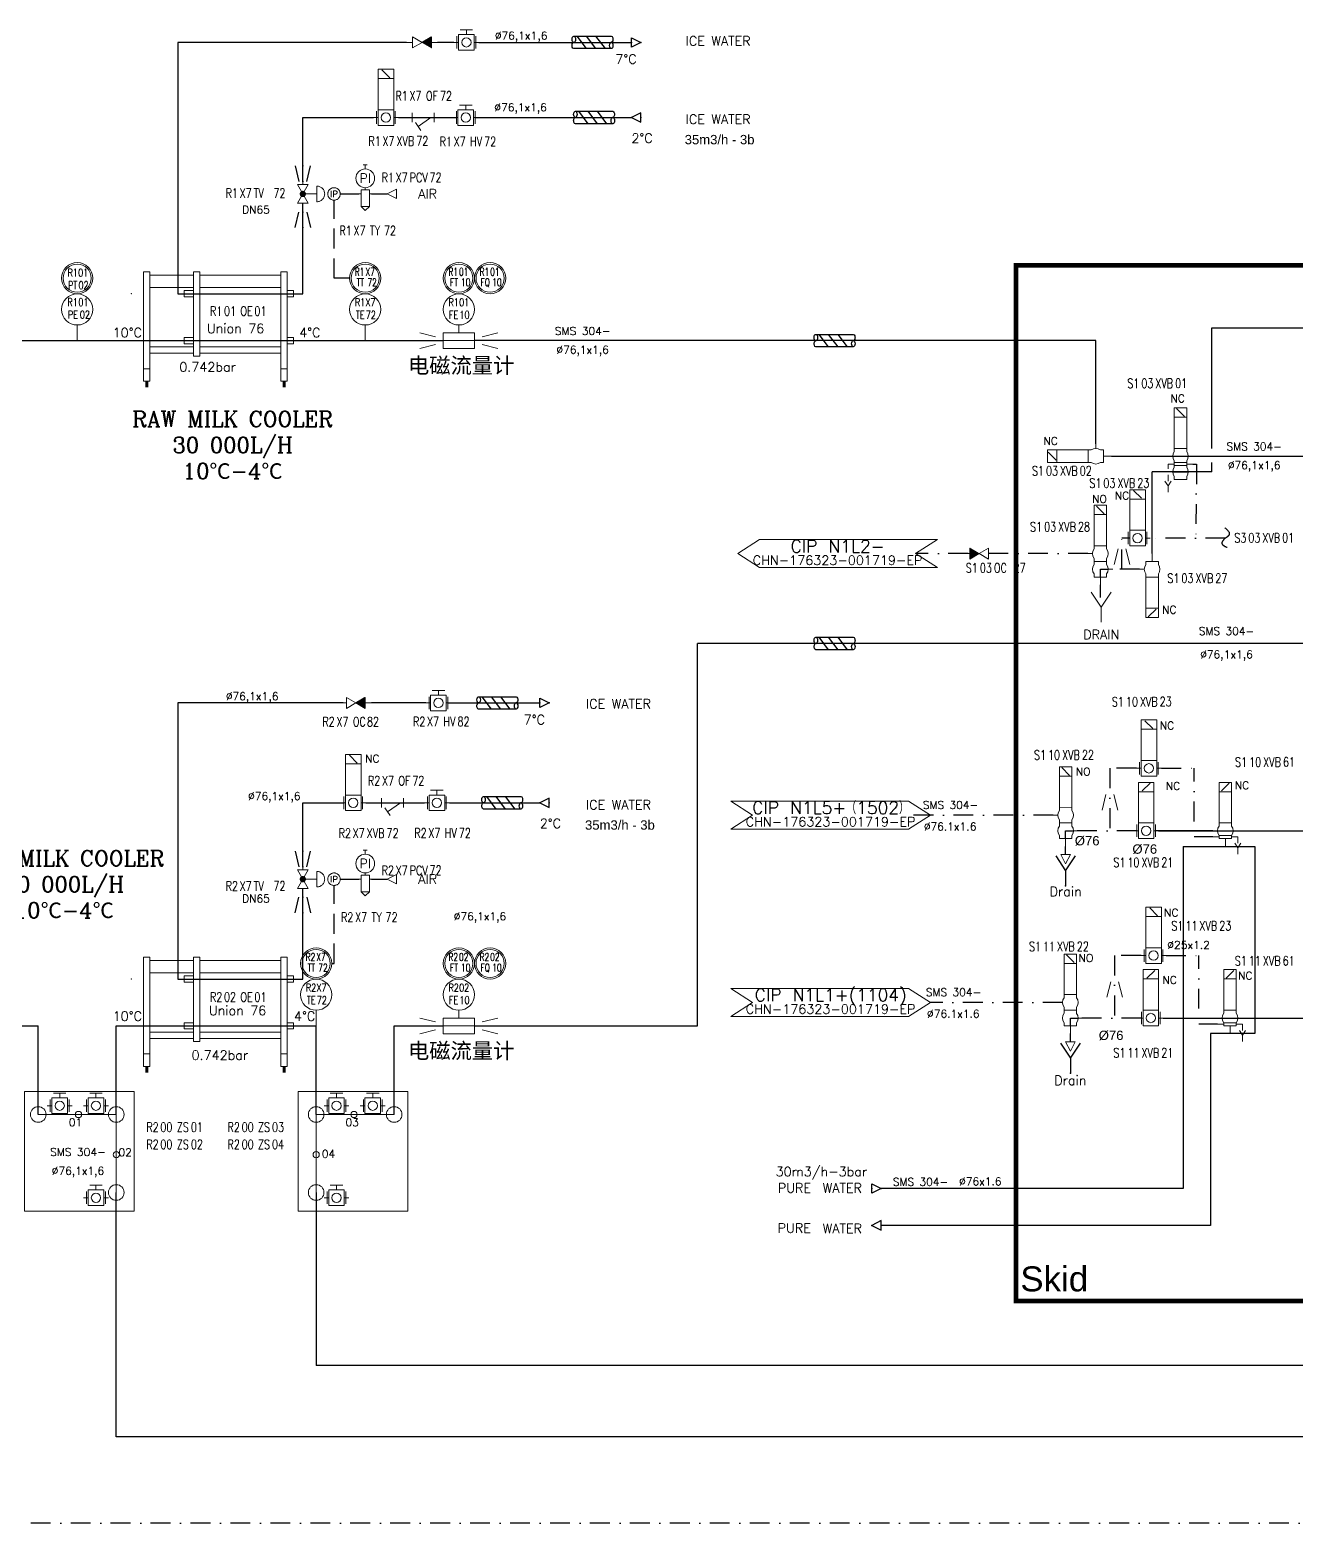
# Model space of a CAD drawing. Header units: inches. Extents: x 10394 to 11853, y 26092 to 26990.
# Drawn here: x 10935.9 to 11341.4, y 26154.1 to 26632.5 of the extents above; entities that cross this region are included whole.
import ezdxf
from ezdxf.enums import TextEntityAlignment as Align

# ---------------------------------------------------------------- set-up
doc = ezdxf.new("R2010")
doc.units = ezdxf.units.IN
doc.header["$MEASUREMENT"] = 0
for name, pattern in [('ACAD_ISO02W100', [15, 12, -3]), ('DASHDOT2', [12.7, 6.35, -3.175, 0, -3.175]), ('DASHED2', [9.525, 6.35, -3.175])]:
    doc.linetypes.add(name, pattern=pattern)
for name, color, linetype, lineweight in [('15 Pipe Drain', 32, 'Continuous', 30), ('31 Equipment', 7, 'Continuous', 9), ('33 Instruments Labels', 7, 'Continuous', 9), ('40 TXT Data', 7, 'Continuous', 9), ('43 TXT Chinese', 7, 'Continuous', 9), ('43 TXT English', 7, 'Continuous', 9), ('44 TXT French', 7, 'Continuous', 9), ('61 Revision Cloud', 1, 'Continuous', 9)]:
    doc.layers.add(name, color=color, linetype=linetype, lineweight=lineweight)
for name, color, linetype in [('19 Pipe Process', 30, 'Continuous'), ('DIAMETRE', 7, 'Continuous'), ('ECHANGEUR', 7, 'Continuous'), ('LIAISON INSTRUMENTATION', 140, 'DASHED2'), ('MATERIEL-DIVERS', 7, 'Continuous'), ('POMPES-PROCESS', 7, 'Continuous'), ('REPERES', 7, 'Continuous'), ('Steam pipe', 231, 'Continuous'), ('techn-data', 7, 'Continuous'), ('TEXTES', 7, 'Continuous'), ('TITRE', 7, 'Continuous'), ('TUYAUTERIE-AIR INSTRUMENT', 3, 'Continuous'), ('TUYAUTERIE-EAU', 5, 'Continuous'), ('TUYAUTERIE-EAU UTILITES FROIDE', 142, 'Continuous'), ('TUYAUTERIE-NEP', 4, 'DASHDOT2'), ('TUYAUTERIE-PROCESS', 30, 'Continuous'), ('TXT_FR', 7, 'Continuous'), ('VANNES', 7, 'Continuous')]:
    doc.layers.add(name, color=color, linetype=linetype)
doc.layers.get('33 Instruments Labels').off()
doc.layers.get('REPERES').off()
doc.styles.add('ROMANC', font='romanc')
doc.styles.add('ROMANS', font='ROMANS.SHX')
doc.styles.get("Standard").update_dxf_attribs({"font": 'arial.ttf'})
doc.styles.add('USER1', font='TXT.SHX', dxfattribs={"bigfont": 'gbcbig.shx'})
doc.linetypes.add('Amzigzag', pattern='A,0.0001,[136,genltshp.shx,S=0.04,R=0,X=0,Y=0],-11', length=11.0001)

# ---------------------------------------------------------------- blocks, each defined once
blk = doc.blocks.new('EGOUT')
at = {"color": 7}
for p, q in [((-3.2, 9.61), (0, 4.81)), ((0, 4.81), (3.2, 9.61)), ((0, 4.81), (0, 0))]:
    blk.add_line(p, q, dxfattribs=at)
at = {"color": 7, "extrusion": (0, -1, 0)}
blk.add_point((0, 0), dxfattribs=at)
at = {"layer": 'POMPES-PROCESS', "style": 'ROMANS'}
blk.add_attdef('EGOUT', text='', height=3, dxfattribs=at).set_placement((0, -4), align=Align.MIDDLE)
blk = doc.blocks.new('FLE23-A')
at = {"color": 7}
for p, q in [((0, 1.5), (-3, 0)), ((-3, 0), (0, -1.5)), ((0, -1.5), (0, 1.5))]:
    blk.add_line(p, q, dxfattribs=at)
at = {"layer": 'MATERIEL-DIVERS', "color": 7, "extrusion": (-1, 0, 0)}
blk.add_point((-3, 0), dxfattribs=at)
at = {"layer": 'MATERIEL-DIVERS', "color": 2}
for p in [(-3, 0), (0, 0)]:
    blk.add_point(p, dxfattribs=at)
at = {"layer": 'MATERIEL-DIVERS', "color": 7, "extrusion": (1, 0, 0)}
blk.add_point((0, 0), dxfattribs=at)
blk = doc.blocks.new('APV-FCE-GEN-REDCON-1')
at = {"layer": '31 Equipment', "color": 7}
for p, q in [((-2.5, 2.5), (2.5, 1.25)), ((2.5, 1.25), (2.5, 1.25)), ((2.5, -1.25), (-2.5, -2.5))]:
    blk.add_line(p, q, dxfattribs=at)
blk = doc.blocks.new('APV-HEX-PLAT-11')
at = {"layer": '31 Equipment'}
for p, q in [((-1, 2), (-1, 37)), ((-1, 37), (1, 37)), ((1, 37), (1, 2)), ((1, 36), (15, 36)), ((15, 37), (15, 10)), ((17, 37), (15, 37)), ((17, 10), (17, 37)), ((17, 36), (43, 36)), ((43, 37), (43, 2)), ((45, 37), (43, 37)), ((45, 37), (45, 2)), ((15, 32), (1, 32)), ((12, 31), (12, 29)), ((15, 31), (12, 31)), ((12, 29), (15, 29)), ((17, 32), (43, 32)), ((45, 31), (47, 31)), ((47, 29), (45, 29)), ((47, 31), (47, 29)), ((12, 16), (15, 16)), ((12, 14), (12, 16)), ((45, 16), (47, 16)), ((47, 16), (47, 14)), ((15, 13), (1, 13)), ((1, 11), (15, 11)), ((15, 14), (12, 14)), ((15, 10), (17, 10)), ((17, 13), (43, 13)), ((17, 11), (43, 11)), ((47, 14), (45, 14)), ((-1, 6), (1, 6)), ((43, 6), (45, 6)), ((1, 2), (-1, 2)), ((43, 2), (45, 2))]:
    blk.add_line(p, q, dxfattribs=at)
at = {"layer": '31 Equipment', "ltscale": 38}
for p in [(-5, 30), (50, 30), (-5, 15), (50, 15)]:
    blk.add_point(p, dxfattribs=at)
at = {"layer": '31 Equipment'}
for points in [[(0.5, 2), (-0.5, 2), (0.5, 0), (-0.5, 0)], [(44.5, 2), (43.5, 2), (44.5, 0), (43.5, 0)]]:
    blk.add_trace(points, dxfattribs=at)
blk = doc.blocks.new('APV-VLV-BFLY-SVS-3')
at = {"layer": '31 Equipment', "ltscale": 38}
for p, q in [((1.25, 15.25), (-1.25, 12.75)), ((-2.5, 0), (-4, 0)), ((2.5, 2.5), (-2.5, 2.5)), ((-2.5, 2.5), (-2.5, -2.5)), ((2.5, -2.5), (2.5, 2.5)), ((2.5, 0), (4, 0)), ((-2.5, -2.5), (2.5, -2.5))]:
    blk.add_line(p, q, dxfattribs=at)
at = {"layer": '31 Equipment'}
for p, q in [((-3, 2), (-3, -2)), ((3, -2), (3, 2))]:
    blk.add_line(p, q, dxfattribs=at)
at = {"layer": '31 Equipment', "ltscale": 38}
for points in [[(-2.5, 12.5), (2.5, 12.5), (2.5, 15.5), (-2.5, 15.5)], [(-2.5, 2.5), (2.5, 2.5), (2.5, 12.5), (-2.5, 12.5)]]:
    blk.add_lwpolyline(points, close=True, dxfattribs=at)
blk.add_circle((0, 0), 1.5, dxfattribs=at)
blk = doc.blocks.new('APV-FCE-NRV-GEN-1')
at = {"layer": '31 Equipment'}
h = blk.add_hatch(dxfattribs=at)
h.set_pattern_fill('ANSI31', color=256, scale=0.01, style=0)
h.set_pattern_definition([(45, (0, 0), (-0.02245064, 0.02245064), [])])
h.paths.add_polyline_path([(3, 1.75), (3, -1.75), (0, 0)])
at = {"layer": '31 Equipment', "linetype": 'ACAD_ISO02W100', "ltscale": 38}
for p, q in [((-3, 0), (-5, 0)), ((0, 0), (-3, 1.75)), ((-3, 1.75), (-3, -1.75)), ((0, 0), (-3, -1.75)), ((0, 0), (3, 1.75)), ((0, 0), (3, -1.75)), ((3, 1.75), (3, -1.75)), ((3, 0), (5, 0))]:
    blk.add_line(p, q, dxfattribs=at)
blk = doc.blocks.new('APV-INS-M-L-TE')
at = {"layer": '31 Equipment', "color": 7}
blk.add_line((0, -5), (0, -10), dxfattribs=at)
blk.add_circle((0, 0), 5, dxfattribs=at)
blk = doc.blocks.new('APV-INS-F-L-TT')
at = {"layer": '31 Equipment'}
for radius in [5, 4.5]:
    blk.add_circle((0, 0), radius, dxfattribs=at)
blk = doc.blocks.new('APV-INS-F-L-FQ')
at = {"layer": '31 Equipment'}
for radius in [5, 4.5]:
    blk.add_circle((0, 0), radius, dxfattribs=at)
blk = doc.blocks.new('APV-VLV-DSEAT-SD42-3')
at = {"layer": '31 Equipment', "ltscale": 38}
for p, q in [((1.25, 15.25), (-1.25, 12.75)), ((-2.5, 0), (-4, 0)), ((-2, 2.5), (-2, 1.5)), ((2, 2.5), (2, 1.5)), ((2.5, 0), (4, 0)), ((-2, -2), (-4, -2)), ((0, -2.5), (0, -5)), ((2, -2), (4, -2)), ((4, -5.5), (3, -4)), ((4, -2), (4, -4)), ((5, -4), (4, -5.5)), ((4, -5.5), (4, -7.5))]:
    blk.add_line(p, q, dxfattribs=at)
at = {"layer": '31 Equipment', "lineweight": 30}
blk.add_line((-2.5, 0), (2.5, 0), dxfattribs=at)
at = {"layer": '31 Equipment', "ltscale": 38}
for points in [[(-2, 12.5), (2, 12.5), (2, 15.5), (-2, 15.5)], [(-2, 2.5), (2, 2.5), (2, 12.5), (-2, 12.5)], [(-2, -1.5), (2, -1.5), (2, -2.5), (-2, -2.5)]]:
    blk.add_lwpolyline(points, close=True, dxfattribs=at)
for start, end in [(143.1301, 216.8699), (323.1301, 36.8699)]:
    blk.add_arc((0, 0), 2.5, start, end, dxfattribs=at)
blk = doc.blocks.new('FLE23')
at = {"color": 7}
for p, q in [((0, -1.5), (0, 1.5)), ((0, 1.5), (3, 0)), ((3, 0), (0, -1.5))]:
    blk.add_line(p, q, dxfattribs=at)
at = {"layer": 'MATERIEL-DIVERS', "color": 2}
for p in [(0, 0), (3, 0)]:
    blk.add_point(p, dxfattribs=at)
at = {"layer": 'MATERIEL-DIVERS', "color": 7, "extrusion": (-1, 0, 0)}
blk.add_point((0, 0), dxfattribs=at)
at = {"layer": 'MATERIEL-DIVERS', "color": 7, "extrusion": (1, 0, 0)}
blk.add_point((3, 0), dxfattribs=at)
blk = doc.blocks.new('calorifuge')
at = {"layer": 'MATERIEL-DIVERS'}
for p, q in [((-5, -2), (-2, 2)), ((-2, -2), (1, 2)), ((1, -2), (4, 2))]:
    blk.add_line(p, q, dxfattribs=at)
at = {"layer": 'MATERIEL-DIVERS', "color": 1, "extrusion": (-1, 0, 0)}
blk.add_point((-6, 0), dxfattribs=at)
at = {"layer": 'MATERIEL-DIVERS', "color": 1, "extrusion": (1, 0, 0)}
blk.add_point((6, 0), dxfattribs=at)
at = {"layer": 'TITRE'}
for p, q in [((6, 2), (-6, 2)), ((-6, -2), (6, -2))]:
    blk.add_line(p, q, dxfattribs=at)
for centre, major_axis in [((-6, 1), (0, 1)), ((6, -1), (0, -1))]:
    blk.add_ellipse(centre, major_axis=major_axis, ratio=0.547943, start_param=0, end_param=3.141593, dxfattribs=at)
at = {"layer": 'TITRE', "extrusion": (0, 0, -1)}
for centre, major_axis in [((-6, -1), (0, -1)), ((6, 1), (0, 1))]:
    blk.add_ellipse(centre, major_axis=major_axis, ratio=0.547943, dxfattribs=at)
blk = doc.blocks.new('APV-VLV-SSEAT-SW43-41')
at = {"layer": '31 Equipment', "ltscale": 38}
for p, q in [((1.25, 20.25), (-1.25, 17.75)), ((-2, 7.5), (-2, 6.5)), ((2, 7.5), (2, 6.5)), ((2.5, 5), (4, 5)), ((-2.5, 0), (-4, 0)), ((-2, 2.5), (-2, 3.5)), ((-2, 2.5), (2, 2.5)), ((-2, 2.5), (-2, 1.5)), ((2, 2.5), (2, 3.5)), ((2, 2.5), (2, 1.5)), ((-2, -1.5), (-2, -2.5)), ((-2, -2.5), (2, -2.5)), ((0, -2.5), (0, -5)), ((2, -1.5), (2, -2.5))]:
    blk.add_line(p, q, dxfattribs=at)
at = {"layer": '31 Equipment', "lineweight": 30}
for p, q in [((0, 0), (-2.5, 0)), ((0, -2.5), (0, 0))]:
    blk.add_line(p, q, dxfattribs=at)
at = {"layer": '31 Equipment', "ltscale": 38}
for points in [[(-2, 17.5), (2, 17.5), (2, 20.5), (-2, 20.5)], [(-2, 7.5), (2, 7.5), (2, 17.5), (-2, 17.5)]]:
    blk.add_lwpolyline(points, close=True, dxfattribs=at)
for centre, start, end in [((0, 5), 143.1301, 216.8699), ((0, 5), 323.1301, 36.8699), ((0, 0), 143.1301, 216.8699), ((0, 0), 323.1301, 36.8699)]:
    blk.add_arc(centre, 2.5, start, end, dxfattribs=at)
blk = doc.blocks.new('APV-VLV-MODUL-2WAY-1')
at = {"layer": '31 Equipment', "ltscale": 38}
for p, q in [((-3, 0), (-4, 0)), ((3, 0), (4, 0))]:
    blk.add_line(p, q, dxfattribs=at)
at = {"layer": '31 Equipment'}
for p, q in [((-3, 1.734), (-3, -1.734)), ((-3, -1.734), (3, 1.734)), ((3, -1.734), (-3, 1.734)), ((3, 1.734), (3, -1.734))]:
    blk.add_line(p, q, dxfattribs=at)
at = {"layer": '31 Equipment', "linetype": 'ACAD_ISO02W100', "ltscale": 38}
for p, q in [((2.5, 4.5), (-2.5, 4.5)), ((0, 1), (0, 4.5))]:
    blk.add_line(p, q, dxfattribs=at)
at = {"layer": '31 Equipment', "const_width": 1}
blk.add_lwpolyline([(-0.5, 0, 1), (0.5, 0, 1)], format="xyb", close=True, dxfattribs=at)
at = {"layer": '31 Equipment', "linetype": 'ACAD_ISO02W100', "ltscale": 38}
blk.add_arc((0, 4.5), 2.5, 0, 180, dxfattribs=at)
blk = doc.blocks.new('APV-VLV-IPCNV-GEN-1')
at = {"layer": '31 Equipment', "linetype": 'ACAD_ISO02W100', "ltscale": 38}
blk.add_circle((0, 0), 2, dxfattribs=at)
at = {"layer": '31 Equipment', "style": 'ROMANS'}
blk.add_text('IP', height=2, dxfattribs=at).set_placement((0, 0), align=Align.MIDDLE)
blk = doc.blocks.new('APV-SIGN-ARW-FLOW-1')
at = {"layer": '31 Equipment'}
for p, q in [((-1.5, -1.5), (-1.5, 1.5)), ((-1.5, 1.5), (1.5, 0)), ((1.5, 0), (-1.5, -1.5))]:
    blk.add_line(p, q, dxfattribs=at)
blk = doc.blocks.new('APV-PNE-GEN-PRESREGL-1')
at = {"layer": '31 Equipment', "color": 7}
for p, q in [((-0.67, 9.33), (0.67, 9.33)), ((0, 8), (0, 9.33)), ((-1.33, 0), (-2, 0)), ((-1.33, -4), (-1.33, 1.33)), ((-1.33, 1.33), (1.33, 1.33)), ((1.33, 1.33), (1.33, -4)), ((1.33, 0), (2, 0)), ((-1.33, -4), (0, -5.33)), ((1.33, -4), (-1.33, -4)), ((0, -5.33), (1.33, -4))]:
    blk.add_line(p, q, dxfattribs=at)
at = {"layer": '31 Equipment'}
blk.add_line((0, 2), (0, 1.33), dxfattribs=at)
blk.add_circle((0, 5), 3, dxfattribs=at)
at = {"layer": '31 Equipment', "style": 'ROMANS'}
blk.add_text('PI', height=3, dxfattribs=at).set_placement((0, 5), align=Align.MIDDLE)
blk = doc.blocks.new('APV-FILT-GEN-Y-1')
at = {"layer": '31 Equipment'}
for p, q in [((-3.5, -1.5), (-3.5, 1.5)), ((-3.5, 0), (3.5, 0)), ((-2.5, 0), (1.6, -2.87)), ((3.5, 1.5), (3.5, -1.5)), ((2.46, -1.64), (0.74, -4.1))]:
    blk.add_line(p, q, dxfattribs=at)
blk = doc.blocks.new('APV-VLVM-BFLY-SVS-1')
at = {"layer": '31 Equipment', "ltscale": 38}
for p, q in [((-2.5, 0), (-4, 0)), ((2.5, 2.5), (-2.5, 2.5)), ((-2.5, 2.5), (-2.5, -2.5)), ((-2, 4), (2, 4)), ((0, 2.5), (0, 4)), ((2.5, -2.5), (2.5, 2.5)), ((2.5, 0), (4, 0)), ((-2.5, -2.5), (2.5, -2.5))]:
    blk.add_line(p, q, dxfattribs=at)
at = {"layer": '31 Equipment'}
for p, q in [((-3, 2), (-3, -2)), ((3, -2), (3, 2))]:
    blk.add_line(p, q, dxfattribs=at)
at = {"layer": '31 Equipment', "ltscale": 38}
blk.add_circle((0, 0), 1.5, dxfattribs=at)
blk = doc.blocks.new('APV-INS-POS-GEN-1')
at = {"layer": '31 Equipment', "color": 5}
blk.add_circle((0, 0), 1, dxfattribs=at)
blk = doc.blocks.new('APV-SIGN-ARW-DWG-1')
at = {"layer": '31 Equipment'}
for p, q in [((-32, 4.49), (25, 4.49)), ((-32, 4.49), (-25, 0)), ((-25, 0), (-32, -4.49)), ((25, 4.49), (32, 0)), ((32, 0), (25, -4.49)), ((-32, -4.49), (25, -4.49))]:
    blk.add_line(p, q, dxfattribs=at)
at = {"layer": '31 Equipment', "style": 'ROMANS', "width": 0.8}
for tag, p in [('TEXT1', (0, 0.37)), ('TEXT2', (0, -3.63))]:
    blk.add_attdef(tag, text='', height=3, dxfattribs=at).set_placement(p, align=Align.CENTER)
blk = doc.blocks.new('REPNORM')
at = {"layer": 'TEXTES', "style": 'ROMANS', "width": 0.75}
for tag, p in [('ZONE', (-9.75, -1.25)), ('SOUSZONE', (-5.25, -1.25)), ('ELEMENT', (0, -1.25)), ('NUM', (4.5, -1.25))]:
    blk.add_attdef(tag, p, '', height=3, dxfattribs=at)
blk = doc.blocks.new('REPINS')
at = {"layer": 'TEXTES', "style": 'ROMANS', "width": 0.75}
for tag, p in [('ZONE', (-3.3, 1)), ('SOUSZONE', (0.1, 1)), ('NUM', (0.2, -3))]:
    blk.add_attdef(tag, p, '', height=2.5, dxfattribs=at)
blk.add_attdef('ELEMENT', text='', height=2.5, dxfattribs=at).set_placement((-0.2, -3), align=Align.RIGHT)
blk = doc.blocks.new('REPINS2')
at = {"layer": 'TEXTES', "style": 'ROMANS', "width": 0.7}
for tag, p in [('ZONE', (-3.35, 0.8)), ('SOUSZONE', (0.05, 0.8)), ('NUM', (0.7, -2.6))]:
    blk.add_attdef(tag, p, '', height=2.5, dxfattribs=at)
blk.add_attdef('ELEMENT', text='', height=2.5, dxfattribs=at).set_placement((-1.56, -2.59), align=Align.CENTER)
blk = doc.blocks.new('REPNORM1')
at = {"layer": 'TEXTES', "style": 'ROMANS', "width": 0.75}
for tag, p in [('ZONE', (-9.75, -1.25)), ('SOUSZONE', (-5.25, -1.25)), ('ELEMENT', (-0.75, -1.25)), ('NUM', (5.59, -1.22))]:
    blk.add_attdef(tag, p, '', height=3, dxfattribs=at)
blk = doc.blocks.new('APV-INS-M-L-FE')
at = {"layer": '31 Equipment', "color": 7}
for p, q in [((-5, -7.5), (-5, -7.5)), ((-5, -7.5), (-5, -12.5)), ((5, -7.5), (-5, -7.5)), ((0, -5), (0, -7.5)), ((5, -12.5), (5, -7.5)), ((-5, -10), (5, -10)), ((-5, -12.5), (5, -12.5))]:
    blk.add_line(p, q, dxfattribs=at)
blk.add_circle((0, 0), 5, dxfattribs=at)
blk = doc.blocks.new('APV-INS-M-L-PE')
at = {"layer": '31 Equipment', "color": 7}
blk.add_line((0, -5), (0, -10), dxfattribs=at)
blk.add_circle((0, 0), 5, dxfattribs=at)
blk = doc.blocks.new('APV-VLV-SSEAT-SW41-3')
at = {"layer": '31 Equipment', "ltscale": 38}
for p, q in [((1.25, 15.25), (-1.25, 12.75)), ((-2, 2.5), (-2, 1.5)), ((2, 2.5), (2, 1.5)), ((2.5, 0), (4, 0)), ((-2, -2.5), (-2, -1.5)), ((2, -2.5), (-2, -2.5)), ((-2, -2.5), (2, -2.5)), ((0, -2.5), (0, -5)), ((2, -2.5), (2, -1.5))]:
    blk.add_line(p, q, dxfattribs=at)
for points in [[(-2, 12.5), (2, 12.5), (2, 15.5), (-2, 15.5)], [(-2, 2.5), (2, 2.5), (2, 12.5), (-2, 12.5)]]:
    blk.add_lwpolyline(points, close=True, dxfattribs=at)
for start, end in [(143.1301, 216.8699), (323.1301, 36.8699)]:
    blk.add_arc((0, 0), 2.5, start, end, dxfattribs=at)
blk = doc.blocks.new('APV-VLV-DSEAT-SDE44-3')
at = {"layer": '31 Equipment', "ltscale": 38}
for p, q in [((1.25, 20.25), (-1.25, 17.75)), ((-2.5, 5), (-4, 5)), ((-2, 7.5), (-2, 6.5)), ((2, 7.5), (2, 6.5)), ((2.5, 5), (4, 5)), ((-2, 2.5), (-4, 2.5)), ((-2.5, 0), (-4, 0)), ((2, 2.5), (4, 2.5)), ((2.5, 0), (4, 0)), ((4, 2.5), (4, 1)), ((-2, -2.5), (-2, -1.5)), ((2, -2.5), (2, -1.5)), ((4, -4.5), (3, -3)), ((4, -1), (4, -3)), ((5, -3), (4, -4.5)), ((4, -4.5), (4, -6.5))]:
    blk.add_line(p, q, dxfattribs=at)
at = {"layer": '31 Equipment', "lineweight": 30}
for p, q in [((2.5, 5), (-2.5, 5)), ((2.5, 0), (-2.5, 0))]:
    blk.add_line(p, q, dxfattribs=at)
at = {"layer": '31 Equipment'}
for p, q in [((-2, 3), (-2, 3.5)), ((-2, 1.5), (-2, 2.5)), ((2, 3), (2, 3.5)), ((2, 1.5), (2, 2.5)), ((-2, -2.5), (2, -2.5))]:
    blk.add_line(p, q, dxfattribs=at)
at = {"layer": '31 Equipment', "ltscale": 38}
for points in [[(-2, 17.5), (2, 17.5), (2, 20.5), (-2, 20.5)], [(-2, 7.5), (2, 7.5), (2, 17.5), (-2, 17.5)], [(-2, 3), (2, 3), (2, 2), (-2, 2)]]:
    blk.add_lwpolyline(points, close=True, dxfattribs=at)
for centre, start, end in [((0, 5), 143.1301, 216.8699), ((0, 5), 323.1301, 36.8699), ((0, 0), 143.1301, 216.8699), ((0, 0), 323.1301, 36.8699)]:
    blk.add_arc(centre, 2.5, start, end, dxfattribs=at)
blk = doc.blocks.new('APV-FTG-GEN-DRAIN-1')
at = {"layer": '31 Equipment'}
for p, q in [((-3.2, 9.61), (0, 4.81)), ((0, 4.81), (3.2, 9.61)), ((0, 0), (0, 4.81))]:
    blk.add_line(p, q, dxfattribs=at)
at = {"layer": '43 TXT English', "style": 'ROMANS'}
blk.add_attdef('DRAIN', text='', height=3, dxfattribs=at).set_placement((0, -4), align=Align.MIDDLE)
at = {"layer": '44 TXT French', "style": 'ROMANS'}
blk.add_attdef('EGOUT', text='', height=3, dxfattribs=at).set_placement((0, -4), align=Align.MIDDLE)
blk = doc.blocks.new('CR')
at = {"color": 7}
for p, q in [((-2.5, 2.5), (2.5, 1.25)), ((2.5, 1.25), (2.5, 1.25)), ((2.5, -1.25), (-2.5, -2.5))]:
    blk.add_line(p, q, dxfattribs=at)
at = {"color": 7, "extrusion": (-1, 0, 0)}
blk.add_point((-2.5, 0), dxfattribs=at)
at = {"color": 7, "extrusion": (1, 0, 0)}
blk.add_point((2.5, 0), dxfattribs=at)
blk = doc.blocks.new('APV-INS-F-L-FT')
at = {"layer": '31 Equipment'}
for radius in [5, 4.5]:
    blk.add_circle((0, 0), radius, dxfattribs=at)
blk = doc.blocks.new('APV-INS-F-L-PT')
at = {"layer": '31 Equipment'}
for radius in [5, 4.5]:
    blk.add_circle((0, 0), radius, dxfattribs=at)

msp = doc.modelspace()

# ---------------------------------------------------------------- linework, layer by layer
at = {"layer": '15 Pipe Drain'}
for p, q in [((11278.95, 26450.68), (11278.95, 26454.68)), ((11267.82, 26368.26), (11267.82, 26370.9)), ((11269.32, 26308.26), (11269.32, 26310.9))]:
    msp.add_line(p, q, dxfattribs=at)
at = {"layer": '19 Pipe Process'}
for p in [(11314.62, 26490.9), (11295.52, 26464.68)]:
    msp.add_line(p, (11295.52, 26490.9), dxfattribs=at)
at = {"layer": '31 Equipment', "color": 1, "linetype": 'Amzigzag'}
for p, q in [((10938.61, 26284.99), (10963.61, 26284.99)), ((11052.65, 26284.99), (11027.65, 26284.99))]:
    msp.add_line(p, q, dxfattribs=at)
at = {"layer": '31 Equipment', "color": 3, "linetype": 'Amzigzag'}
for p, q in [((10963.61, 26284.99), (10963.61, 26259.99)), ((11027.65, 26284.99), (11027.65, 26259.99))]:
    msp.add_line(p, q, dxfattribs=at)
at = {"layer": '31 Equipment'}
for points in [[(10934.19, 26292.37), (10969.35, 26292.37), (10969.35, 26254.06), (10934.19, 26254.06)], [(11057.08, 26292.37), (11021.92, 26292.37), (11021.92, 26254.06), (11057.08, 26254.06)]]:
    msp.add_lwpolyline(points, close=True, dxfattribs=at)
for centre in [(10938.61, 26284.99), (10963.61, 26284.99), (11027.65, 26284.99), (11052.65, 26284.99), (10963.61, 26259.99), (11027.65, 26259.99)]:
    msp.add_circle(centre, 2.5, dxfattribs=at)
at = {"layer": '61 Revision Cloud', "const_width": 1.5}
msp.add_lwpolyline([(11251.94, 26295.57), (11251.94, 26557.05), (11669.22, 26557.05), (11669.22, 26407.81), (11613.85, 26407.81), (11613.85, 26225.26), (11251.94, 26225.26), (11251.94, 26295.57)], dxfattribs=at)
at = {"layer": 'LIAISON INSTRUMENTATION'}
for p, q in [((11033.38, 26552.94), (11033.38, 26577.94)), ((11038.38, 26552.94), (11033.38, 26552.94)), ((11033.38, 26333.38), (11033.38, 26358.38)), ((11032.65, 26333.38), (11033.38, 26333.38))]:
    msp.add_line(p, q, dxfattribs=at)
at = {"layer": 'TUYAUTERIE-AIR INSTRUMENT'}
for p, q in [((11035.38, 26579.94), (11041.38, 26579.94)), ((11045.38, 26579.94), (11050.38, 26579.94)), ((11035.38, 26360.38), (11041.38, 26360.38)), ((11045.38, 26360.38), (11050.38, 26360.38))]:
    msp.add_line(p, q, dxfattribs=at)
at = {"layer": 'TUYAUTERIE-EAU'}
for p, q in [((11305.47, 26370.9), (11328.47, 26370.9)), ((11305.47, 26370.9), (11305.47, 26261.23)), ((11328.47, 26370.9), (11328.47, 26310.9)), ((11328.47, 26310.9), (11314.26, 26310.9)), ((11314.26, 26310.9), (11314.26, 26249.47)), ((11305.47, 26261.23), (11208.67, 26261.23)), ((11314.26, 26249.47), (11208.67, 26249.47))]:
    msp.add_line(p, q, dxfattribs=at)
at = {"layer": 'TUYAUTERIE-EAU UTILITES FROIDE'}
for p, q in [((10983.38, 26628.5), (10983.38, 26547.94)), ((11056.57, 26628.5), (10983.38, 26628.5)), ((11071.78, 26628.5), (11066.57, 26628.5)), ((11079.78, 26628.5), (11128.71, 26628.5)), ((11023.38, 26604.41), (11046, 26604.41)), ((11023.38, 26583.94), (11023.38, 26604.41)), ((11054, 26604.41), (11065.03, 26604.41)), ((11065.03, 26604.41), (11072.59, 26604.41)), ((11078.59, 26604.41), (11128.71, 26604.41)), ((11023.38, 26547.94), (11023.38, 26576.94)), ((10983.38, 26547.94), (11023.38, 26547.94)), ((10983.38, 26416.85), (10983.38, 26328.38)), ((11036.34, 26416.85), (10983.38, 26416.85)), ((11062.84, 26416.85), (11045.34, 26416.85)), ((11069.84, 26416.85), (11099.34, 26416.85)), ((11023.38, 26384.85), (11036.3, 26384.85)), ((11023.38, 26364.38), (11023.38, 26384.85)), ((11043.55, 26384.85), (11062.34, 26384.85)), ((11070.34, 26384.85), (11099.34, 26384.85)), ((11023.38, 26328.38), (11023.38, 26357.38)), ((10983.38, 26328.38), (11023.38, 26328.38))]:
    msp.add_line(p, q, dxfattribs=at)
at = {"layer": 'TUYAUTERIE-NEP'}
for p, q in [((11308.62, 26493.4), (11309.79, 26493.39)), ((11309.79, 26493.34), (11309.52, 26469.68)), ((11288.35, 26469.68), (11285.85, 26469.68)), ((11285.85, 26459.68), (11285.85, 26469.68)), ((11318.98, 26469.68), (11296.17, 26469.68)), ((11274.95, 26464.68), (11219.74, 26464.68)), ((11291.52, 26459.68), (11282.95, 26459.68)), ((11290.49, 26395.9), (11281.99, 26395.9)), ((11281.99, 26395.9), (11281.99, 26375.9)), ((11298.49, 26395.9), (11308.99, 26395.9)), ((11308.99, 26378.9), (11308.99, 26395.9)), ((11263.83, 26380.91), (11219, 26380.91)), ((11290.61, 26375.9), (11270.32, 26375.9)), ((11314.99, 26373.9), (11308.99, 26373.9)), ((11291.99, 26335.9), (11283.49, 26335.9)), ((11283.49, 26335.9), (11283.49, 26315.9)), ((11299.99, 26335.9), (11310.49, 26335.9)), ((11310.49, 26318.9), (11310.49, 26335.9)), ((11266.83, 26320.91), (11224.5, 26320.91)), ((11292.11, 26315.9), (11271.82, 26315.9)), ((11316.49, 26313.9), (11310.49, 26313.9))]:
    msp.add_line(p, q, dxfattribs=at)
msp.add_lwpolyline([(11717.49, 26450.9), (11838.55, 26450.9), (11838.55, 26154.06), (10899.33, 26154.06), (10899.33, 26224.46), (10469.47, 26224.46), (10469.47, 26425.05), (10722.64, 26425.05)], dxfattribs=at)
for points in [[(11318.98, 26469.68), (11320.33, 26470.96), (11318.81, 26472.99)], [(11318.98, 26469.68), (11317.86, 26467.97), (11319.62, 26466.64)]]:
    msp.add_spline(points, degree=3, dxfattribs=at)
at = {"layer": 'TUYAUTERIE-PROCESS'}
for p, q in [((11314.5, 26536.89), (11314.5, 26498.38)), ((11756.31, 26536.89), (11314.5, 26536.89)), ((10908.37, 26532.94), (11068.38, 26532.94)), ((11277.49, 26532.94), (11078.38, 26532.94)), ((11277.49, 26499.9), (11277.49, 26532.94)), ((11282.49, 26495.9), (11359.99, 26495.9)), ((11314.62, 26490.9), (11314.62, 26493.85)), ((11282.49, 26435.9), (11149.84, 26435.9)), ((11149.84, 26313.38), (11149.84, 26435.9)), ((11430.99, 26435.9), (11282.49, 26435.9)), ((11314.99, 26375.9), (11296.86, 26375.9)), ((11297.61, 26375.9), (11360.99, 26375.9)), ((11299.11, 26315.9), (11360.99, 26315.9)), ((10887.38, 26313.38), (10938.61, 26313.38)), ((10938.61, 26284.99), (10938.61, 26313.38)), ((10963.61, 26313.38), (11027.65, 26313.38)), ((10963.61, 26284.99), (10963.61, 26313.38)), ((11027.65, 26284.99), (11027.65, 26313.38)), ((11052.65, 26313.38), (11068.38, 26313.38)), ((11052.65, 26284.99), (11052.65, 26313.38)), ((11078.38, 26313.38), (11149.84, 26313.38)), ((10963.61, 26181.75), (10963.61, 26259.99)), ((11027.65, 26259.99), (11027.65, 26204.59)), ((11763.32, 26204.59), (11027.65, 26204.59)), ((11756.31, 26181.75), (10963.61, 26181.75))]:
    msp.add_line(p, q, dxfattribs=at)

# ---------------------------------------------------------------- block references
at = {"layer": '31 Equipment', "xscale": -1, "rotation": 180}
for p in [(11116.21, 26628.5), (11116.71, 26604.41), (11193.77, 26532.94), (11193.77, 26435.9), (11085.72, 26416.85), (11087.27, 26384.85)]:
    msp.add_blockref('calorifuge', p, dxfattribs=at)
at = {"layer": '31 Equipment', "xscale": -1}
for name, p in [('APV-VLV-BFLY-SVS-3', (11290.85, 26469.68)), ('APV-VLV-SSEAT-SW43-41', (11278.95, 26459.68)), ('APV-VLVM-BFLY-SVS-1', (11034.17, 26287.81)), ('APV-VLVM-BFLY-SVS-1', (11045.8, 26287.81)), ('APV-VLVM-BFLY-SVS-1', (11034.17, 26258.33))]:
    msp.add_blockref(name, p, dxfattribs=at)
at = {"layer": '31 Equipment', "rotation": 90.00000000000001}
msp.add_blockref('APV-FCE-GEN-REDCON-1', (11285.85, 26463.68), dxfattribs=at)
at = {"layer": '31 Equipment'}
msp.add_blockref('APV-FTG-GEN-DRAIN-1', (11279.22, 26442.75), dxfattribs=at).add_auto_attribs({'EGOUT': 'DRAIN', 'DRAIN': 'DRAIN'})
for p in [(10945.47, 26287.81), (10957.1, 26287.81), (10957.1, 26258.33)]:
    msp.add_blockref('APV-VLVM-BFLY-SVS-1', p, dxfattribs=at)
at = {"layer": '33 Instruments Labels'}
for name, p in [('APV-INS-F-L-TT', (11043.38, 26552.94)), ('APV-INS-F-L-FT', (11073.38, 26552.94)), ('APV-INS-F-L-FQ', (11083.38, 26552.94)), ('APV-INS-M-L-TE', (11043.38, 26542.94)), ('APV-INS-M-L-FE', (11073.38, 26542.94)), ('APV-INS-F-L-TT', (11027.65, 26333.38)), ('APV-INS-F-L-FT', (11073.38, 26333.38)), ('APV-INS-F-L-FQ', (11083.38, 26333.38)), ('APV-INS-M-L-TE', (11027.65, 26323.38)), ('APV-INS-M-L-FE', (11073.38, 26323.38)), ('APV-INS-POS-GEN-1', (10951.51, 26284.99))]:
    msp.add_blockref(name, p, dxfattribs=at)
at = {"layer": '33 Instruments Labels', "xscale": -1}
msp.add_blockref('APV-INS-POS-GEN-1', (11039.75, 26284.99), dxfattribs=at)
at = {"layer": '33 Instruments Labels', "rotation": 270}
msp.add_blockref('APV-INS-POS-GEN-1', (10963.61, 26272.08), dxfattribs=at)
at = {"layer": '33 Instruments Labels', "xscale": -1, "rotation": 90}
msp.add_blockref('APV-INS-POS-GEN-1', (11027.65, 26272.08), dxfattribs=at)
at = {"layer": 'ECHANGEUR'}
for p in [(10973.38, 26517.94), (10973.38, 26298.38)]:
    msp.add_blockref('APV-HEX-PLAT-11', p, dxfattribs=at)
at = {"layer": 'MATERIEL-DIVERS'}
for name, p in [('APV-FCE-NRV-GEN-1', (11061.57, 26628.5)), ('FLE23-A', (11131.71, 26604.41)), ('APV-PNE-GEN-PRESREGL-1', (11043.38, 26579.94)), ('APV-INS-F-L-PT', (10951.08, 26552.94)), ('APV-INS-M-L-PE', (10951.08, 26542.94)), ('APV-FCE-GEN-REDCON-1', (11063.38, 26532.94)), ('APV-FCE-NRV-GEN-1', (11040.34, 26416.85)), ('FLE23-A', (11102.34, 26384.85)), ('APV-PNE-GEN-PRESREGL-1', (11043.38, 26360.38)), ('APV-FCE-GEN-REDCON-1', (11063.38, 26313.38)), ('FLE23', (11205.67, 26261.23))]:
    msp.add_blockref(name, p, dxfattribs=at)
at = {"layer": 'MATERIEL-DIVERS', "xscale": -1}
for name, p in [('FLE23-A', (11128.71, 26628.5)), ('APV-FCE-NRV-GEN-1', (11240.06, 26464.68)), ('FLE23-A', (11099.34, 26416.85)), ('FLE23', (11208.67, 26249.47))]:
    msp.add_blockref(name, p, dxfattribs=at)
for name, p, rotation in [('CR', (11023.38, 26586.44), 90), ('APV-FCE-GEN-REDCON-1', (11281.99, 26385.04), 270), ('CR', (11023.38, 26366.88), 90), ('APV-FCE-GEN-REDCON-1', (11283.49, 26325.04), 270)]:
    msp.add_blockref(name, p, dxfattribs=dict(at, rotation=rotation))
at = {"layer": 'MATERIEL-DIVERS'}
for name, p, rotation in [('CR', (11023.38, 26571.63), 90), ('APV-FCE-GEN-REDCON-1', (11083.38, 26532.94), 180), ('APV-SIGN-ARW-FLOW-1', (11267.82, 26366.76), 270), ('CR', (11023.38, 26352.07), 90), ('APV-FCE-GEN-REDCON-1', (11083.38, 26313.38), 180), ('APV-SIGN-ARW-FLOW-1', (11269.32, 26306.76), 270)]:
    msp.add_blockref(name, p, dxfattribs=dict(at, rotation=rotation))
ref = msp.add_blockref('APV-SIGN-ARW-DWG-1', (11194.74, 26464.68), dxfattribs=dict(at, xscale=-1))
ref.add_attrib('TEXT1', 'CIP N1L2-', dxfattribs={"layer": '31 Equipment', "height": 4, "style": 'USER1'}).set_placement((11194.74, 26465.05), align=Align.CENTER)
ref.add_attrib('TEXT2', 'CHN-176323-001719-EP', dxfattribs={"layer": '31 Equipment', "height": 3, "style": 'USER1'}).set_placement((11194.74, 26461.05), align=Align.CENTER)
ref = msp.add_blockref('APV-SIGN-ARW-DWG-1', (11192.5, 26380.91), dxfattribs=at)
ref.add_attrib('TEXT1', 'CIP N1L5+（1502）', dxfattribs={"layer": '31 Equipment', "height": 4, "style": 'USER1'}).set_placement((11192.5, 26381.28), align=Align.CENTER)
ref.add_attrib('TEXT2', 'CHN-176323-001719-EP', dxfattribs={"layer": '31 Equipment', "height": 3, "style": 'USER1'}).set_placement((11192.5, 26377.28), align=Align.CENTER)
ref = msp.add_blockref('EGOUT', (11267.82, 26358.26), dxfattribs=at)
ref.add_attrib('EGOUT', 'Drain', dxfattribs={"layer": 'POMPES-PROCESS', "height": 3, "style": 'ROMANS'}).set_placement((11267.82, 26356.5), align=Align.MIDDLE)
ref = msp.add_blockref('APV-SIGN-ARW-DWG-1', (11192.5, 26320.91), dxfattribs=at)
ref.add_attrib('TEXT1', 'CIP N1L1+(1104)', dxfattribs={"layer": '31 Equipment', "height": 4, "style": 'USER1'}).set_placement((11192.5, 26321.28), align=Align.CENTER)
ref.add_attrib('TEXT2', 'CHN-176323-001719-EP', dxfattribs={"layer": '31 Equipment', "height": 3, "style": 'USER1'}).set_placement((11192.5, 26317.28), align=Align.CENTER)
ref = msp.add_blockref('EGOUT', (11269.32, 26298.26), dxfattribs=at)
ref.add_attrib('EGOUT', 'Drain', dxfattribs={"layer": 'POMPES-PROCESS', "height": 3, "style": 'ROMANS'}).set_placement((11269.32, 26296), align=Align.MIDDLE)
at = {"layer": 'REPERES'}
for name, p, values in [('REPNORM', (11062.82, 26611.08), {'ZONE': 'R1', 'SOUSZONE': 'X7', 'ELEMENT': 'OF', 'NUM': '72'}), ('REPNORM1', (11054.14, 26596.62), {'ZONE': 'R1', 'SOUSZONE': 'X7', 'ELEMENT': 'XVB', 'NUM': '72'}), ('REPNORM', (11076.98, 26596.47), {'ZONE': 'R1', 'SOUSZONE': 'X7', 'ELEMENT': 'HV', 'NUM': '72'}), ('REPNORM1', (11058.38, 26584.94), {'ZONE': 'R1', 'SOUSZONE': 'X7', 'ELEMENT': 'PCV', 'NUM': '72'}), ('REPNORM1', (11008.38, 26579.94), {'ZONE': 'R1', 'SOUSZONE': 'X7', 'ELEMENT': 'TV', 'NUM': '72'}), ('REPNORM', (11044.88, 26567.94), {'ZONE': 'R1', 'SOUSZONE': 'X7', 'ELEMENT': 'TY', 'NUM': '72'}), ('REPINS', (10951.31, 26552.44), {'ZONE': 'R1', 'SOUSZONE': '01', 'ELEMENT': 'PT', 'NUM': '02'}), ('REPINS2', (11043.38, 26552.94), {'ZONE': 'R1', 'SOUSZONE': 'X7', 'NUM': '72', 'ELEMENT': 'TT'}), ('REPINS2', (11073.38, 26552.94), {'ZONE': 'R1', 'SOUSZONE': '01', 'NUM': '10', 'ELEMENT': 'FT'}), ('REPINS2', (11083.38, 26552.94), {'ZONE': 'R1', 'SOUSZONE': '01', 'NUM': '10', 'ELEMENT': 'FQ'}), ('REPNORM', (11003.38, 26542.17), {'ZONE': 'R1', 'SOUSZONE': '01', 'ELEMENT': 'OE', 'NUM': '01'}), ('REPINS', (11043.38, 26542.94), {'ZONE': 'R1', 'SOUSZONE': 'X7', 'ELEMENT': 'TE', 'NUM': '72'}), ('REPINS', (11073.38, 26542.94), {'ZONE': 'R1', 'SOUSZONE': '01', 'ELEMENT': 'FE', 'NUM': '10'}), ('REPNORM1', (11297.31, 26519), {'ZONE': 'S1', 'SOUSZONE': '03', 'ELEMENT': 'XVB', 'NUM': '01'}), ('REPNORM1', (11266.75, 26490.95), {'ZONE': 'S1', 'SOUSZONE': '03', 'ELEMENT': 'XVB', 'NUM': '02'}), ('REPNORM1', (11285.17, 26487.03), {'ZONE': 'S1', 'SOUSZONE': '03', 'ELEMENT': 'XVB', 'NUM': '23'}), ('REPNORM1', (11266.17, 26473.03), {'ZONE': 'S1', 'SOUSZONE': '03', 'ELEMENT': 'XVB', 'NUM': '28'}), ('REPNORM1', (11331.6, 26469.5), {'ZONE': 'S3', 'SOUSZONE': '03', 'ELEMENT': 'XVB', 'NUM': '01'}), ('REPNORM1', (11245.57, 26459.85), {'ZONE': 'S1', 'SOUSZONE': '03', 'ELEMENT': 'OC', 'NUM': '27'}), ('REPNORM1', (11310.17, 26456.53), {'ZONE': 'S1', 'SOUSZONE': '03', 'ELEMENT': 'XVB', 'NUM': '27'}), ('REPNORM1', (11292.36, 26417), {'ZONE': 'S1', 'SOUSZONE': '10', 'ELEMENT': 'XVB', 'NUM': '23'}), ('REPNORM', (11039.41, 26410.59), {'ZONE': 'R2', 'SOUSZONE': 'X7', 'ELEMENT': 'OC', 'NUM': '82'}), ('REPNORM', (11068.44, 26410.61), {'ZONE': 'R2', 'SOUSZONE': 'X7', 'ELEMENT': 'HV', 'NUM': '82'}), ('REPNORM1', (11267.43, 26399.92), {'ZONE': 'S1', 'SOUSZONE': '10', 'ELEMENT': 'XVB', 'NUM': '22'}), ('REPNORM1', (11331.86, 26397.67), {'ZONE': 'S1', 'SOUSZONE': '10', 'ELEMENT': 'XVB', 'NUM': '61'}), ('REPNORM', (11053.98, 26391.68), {'ZONE': 'R2', 'SOUSZONE': 'X7', 'ELEMENT': 'OF', 'NUM': '72'}), ('REPNORM1', (11044.61, 26374.86), {'ZONE': 'R2', 'SOUSZONE': 'X7', 'ELEMENT': 'XVB', 'NUM': '72'}), ('REPNORM', (11068.86, 26374.93), {'ZONE': 'R2', 'SOUSZONE': 'X7', 'ELEMENT': 'HV', 'NUM': '72'}), ('REPNORM1', (11292.86, 26365.5), {'ZONE': 'S1', 'SOUSZONE': '10', 'ELEMENT': 'XVB', 'NUM': '21'}), ('REPNORM1', (11058.38, 26362.94), {'ZONE': 'R2', 'SOUSZONE': 'X7', 'ELEMENT': 'PCV', 'NUM': '72'}), ('REPNORM1', (11008.38, 26357.94), {'ZONE': 'R2', 'SOUSZONE': 'X7', 'ELEMENT': 'TV', 'NUM': '72'}), ('REPNORM', (11045.38, 26347.94), {'ZONE': 'R2', 'SOUSZONE': 'X7', 'ELEMENT': 'TY', 'NUM': '72'}), ('REPNORM1', (11311.43, 26345.2), {'ZONE': 'S1', 'SOUSZONE': '11', 'ELEMENT': 'XVB', 'NUM': '23'}), ('REPNORM1', (11265.8, 26338.55), {'ZONE': 'S1', 'SOUSZONE': '11', 'ELEMENT': 'XVB', 'NUM': '22'}), ('REPINS2', (11027.65, 26333.38), {'ZONE': 'R2', 'SOUSZONE': 'X7', 'NUM': '72', 'ELEMENT': 'TT'}), ('REPINS2', (11073.38, 26333.38), {'ZONE': 'R2', 'SOUSZONE': '02', 'NUM': '10', 'ELEMENT': 'FT'}), ('REPINS2', (11083.38, 26333.38), {'ZONE': 'R2', 'SOUSZONE': '02', 'NUM': '10', 'ELEMENT': 'FQ'}), ('REPNORM1', (11331.76, 26333.97), {'ZONE': 'S1', 'SOUSZONE': '11', 'ELEMENT': 'XVB', 'NUM': '61'}), ('REPNORM', (11003.38, 26322.37), {'ZONE': 'R2', 'SOUSZONE': '02', 'ELEMENT': 'OE', 'NUM': '01'}), ('REPINS', (11027.65, 26323.38), {'ZONE': 'R2', 'SOUSZONE': 'X7', 'ELEMENT': 'TE', 'NUM': '72'}), ('REPINS', (11073.38, 26323.38), {'ZONE': 'R2', 'SOUSZONE': '02', 'ELEMENT': 'FE', 'NUM': '10'}), ('REPNORM1', (11292.86, 26304.5), {'ZONE': 'S1', 'SOUSZONE': '11', 'ELEMENT': 'XVB', 'NUM': '21'}), ('REPNORM', (10983, 26280.67), {'ZONE': 'R2', 'SOUSZONE': '00', 'ELEMENT': 'ZS', 'NUM': '01'}), ('REPNORM', (11009, 26280.67), {'ZONE': 'R2', 'SOUSZONE': '00', 'ELEMENT': 'ZS', 'NUM': '03'}), ('REPNORM', (10983, 26275.17), {'ZONE': 'R2', 'SOUSZONE': '00', 'ELEMENT': 'ZS', 'NUM': '02'}), ('REPNORM', (11009, 26275.17), {'ZONE': 'R2', 'SOUSZONE': '00', 'ELEMENT': 'ZS', 'NUM': '04'})]:
    msp.add_blockref(name, p, dxfattribs=at).add_auto_attribs(values)
ref = msp.add_blockref('REPINS', (10953.31, 26542.94), dxfattribs=at)
ref.add_attrib('ZONE', 'R1', (10947.95, 26544), dxfattribs={"layer": 'TEXTES', "height": 2.5, "style": 'ROMANS', "width": 0.75})
ref.add_attrib('SOUSZONE', '01', (10951.45, 26544), dxfattribs={"layer": 'TEXTES', "height": 2.5, "style": 'ROMANS', "width": 0.75})
ref.add_attrib('ELEMENT', 'PE', dxfattribs={"layer": 'TEXTES', "height": 2.5, "style": 'ROMANS', "width": 0.75}).set_placement((10951.34, 26540), align=Align.RIGHT)
ref.add_attrib('NUM', '02', (10951.95, 26540), dxfattribs={"layer": 'TEXTES', "height": 2.5, "style": 'ROMANS', "width": 0.75})
at = {"layer": 'Steam pipe', "xscale": -1}
for p in [(11061.95, 26604.41, 0), (11052.14, 26384.85, 0)]:
    msp.add_blockref('APV-FILT-GEN-Y-1', p, dxfattribs=at)
at = {"layer": 'VANNES'}
for name, p in [('APV-VLVM-BFLY-SVS-1', (11075.78, 26628.5)), ('APV-VLV-IPCNV-GEN-1', (11033.38, 26579.94)), ('APV-VLVM-BFLY-SVS-1', (11066.84, 26416.85)), ('APV-VLV-BFLY-SVS-3', (11293.61, 26375.9)), ('APV-VLV-DSEAT-SD42-3', (11318.99, 26375.9)), ('APV-VLV-IPCNV-GEN-1', (11033.38, 26360.38)), ('APV-VLV-BFLY-SVS-3', (11295.11, 26315.9)), ('APV-VLV-DSEAT-SD42-3', (11320.49, 26315.9))]:
    msp.add_blockref(name, p, dxfattribs=at)
at = {"layer": 'VANNES', "xscale": -1}
for name, p in [('APV-VLV-BFLY-SVS-3', (11050, 26604.41)), ('APV-VLVM-BFLY-SVS-1', (11075.59, 26604.41)), ('APV-VLV-DSEAT-SDE44-3', (11304.62, 26490.9)), ('APV-VLV-BFLY-SVS-3', (11294.49, 26395.9)), ('APV-VLV-BFLY-SVS-3', (11039.55, 26384.85)), ('APV-VLVM-BFLY-SVS-1', (11066.34, 26384.85)), ('APV-VLV-BFLY-SVS-3', (11295.99, 26335.9))]:
    msp.add_blockref(name, p, dxfattribs=at)
at = {"layer": 'VANNES'}
for name, p, rotation in [('APV-VLV-MODUL-2WAY-1', (11023.38, 26579.94), 270), ('APV-SIGN-ARW-FLOW-1', (11051.88, 26579.94), 180), ('APV-VLV-SSEAT-SW41-3', (11277.49, 26495.9), 89.99999999999999), ('APV-VLV-SSEAT-SW41-3', (11295.52, 26459.68), 180), ('APV-VLV-MODUL-2WAY-1', (11023.38, 26360.38), 270), ('APV-SIGN-ARW-FLOW-1', (11051.88, 26360.38), 180)]:
    msp.add_blockref(name, p, dxfattribs=dict(at, rotation=rotation))
at = {"layer": 'VANNES', "xscale": -1, "rotation": 359.9682656985374}
for p in [(11267.82, 26375.9), (11269.32, 26315.9)]:
    msp.add_blockref('APV-VLV-SSEAT-SW43-41', p, dxfattribs=at)

# ---------------------------------------------------------------- texts
at = {"layer": '40 TXT Data', "style": 'ROMANS'}
for p in [(11003.91, 26573.64), (11003.91, 26352.92)]:
    msp.add_text('DN65', height=2.5, dxfattribs=at).set_placement(p)
at = {"layer": '43 TXT Chinese', "char_height": 5, "width": 36.4455, "attachment_point": 1}
for insert in [(11057.07, 26527.48), (11057.07, 26307.92)]:
    msp.add_mtext('{\\fKaiTi|b0|i0|c134|p49;电磁流量计}', dxfattribs=dict(at, insert=insert))
at = {"layer": '43 TXT English', "color": 1}
msp.add_text('Skid', height=8, dxfattribs=at).set_placement((11253.3, 26236.32), align=Align.TOP_LEFT)
at = {"layer": 'DIAMETRE'}
for s, p in [('35m3/h - 3b', (11145.75, 26595.84)), ('35m3/h - 3b', (11113.81, 26376.24)), ('%%C76', (11270.76, 26371.21)), ('%%C76', (11289.21, 26368.53)), ('%%C76', (11278.42, 26308.85))]:
    msp.add_text(s, height=3, dxfattribs=at).set_placement(p)
at = {"layer": 'techn-data', "style": 'ROMANS'}
for s, p in [('%%C76,1x1,6', (11093.33, 26630.66)), ('%%C76,1x1,6', (11093.15, 26607.66)), ('SMS 304-', (11113.06, 26536)), ('%%C76,1x1,6', (11113.06, 26530)), ('NC', (11303.73, 26514.4)), ('NC', (11263.05, 26500.8)), ('SMS 304-', (11328.22, 26499.02)), ('%%C76,1x1,6', (11328.22, 26493.02)), ('NO', (11278.68, 26482.16)), ('NC', (11285.89, 26483.28)), ('NC', (11301.01, 26446.7)), ('SMS 304-', (11319.36, 26439.86)), ('%%C76,1x1,6', (11319.36, 26432.39)), ('%%C76,1x1,6', (11007.13, 26419)), ('NC', (11300.33, 26409.6)), ('NC', (11045.62, 26399.01)), ('NO', (11273.43, 26394.85)), ('NC', (11302.19, 26390.23)), ('NC', (11324.35, 26390.44)), ('%%C76,1x1,6', (11014.23, 26387)), ('SMS 304-', (11230.91, 26384.17)), ('%%C76.1x1.6', (11230.79, 26377.25)), ('%%C76,1x1,6', (11080.17, 26348.47)), ('NC', (11301.63, 26349.63)), ('%%C25x1.2', (11307.19, 26339.3)), ('NO', (11274.33, 26335.13)), ('NC', (11301.18, 26328.11)), ('NC', (11325.43, 26329.46)), ('SMS 304-', (11231.91, 26324.17)), ('%%C76.1x1.6', (11231.79, 26317.25)), ('SMS 304-', (10951.33, 26272.94)), ('%%C76,1x1,6', (10951.33, 26266.94)), ('SMS 304-', (11221.29, 26263.4)), ('%%C76x1.6', (11240.48, 26263.54))]:
    msp.add_text(s, height=2.5, dxfattribs=at).set_placement(p, align=Align.MIDDLE_CENTER)
at = {"layer": 'techn-data', "color": 1, "style": 'ROMANS'}
msp.add_text('30m3/h-3bar', height=3, dxfattribs=at).set_placement((11189.55, 26266.46), align=Align.MIDDLE)
at = {"layer": 'techn-data', "color": 1, "char_height": 2.5, "attachment_point": 1, "style": 'ROMANS'}
for s, insert, width in [('{\\C256;01}', (10948.44, 26283.7), 3.9042), ('{\\C256;03}', (11037.07, 26283.7), 7.6035), ('{\\C256;02}', (10964.27, 26274.13), 3.9042), ('{\\C256;04}', (11029.44, 26273.62), 7.6035)]:
    msp.add_mtext(s, dxfattribs=dict(at, insert=insert, width=width))
at = {"layer": 'TXT_FR', "style": 'ROMANS'}
for p in [(11156.46, 26627.46), (11156.46, 26602.34), (11124.52, 26415.07), (11124.52, 26382.74)]:
    msp.add_text('ICE WATER', height=3, dxfattribs=at).set_placement(p, align=Align.CENTER)
at = {"layer": 'TXT_FR', "color": 1, "style": 'ROMANS'}
for p in [(11123.54, 26621.64), (11094.17, 26409.99)]:
    msp.add_text('7°C', height=3, dxfattribs=at).set_placement(p)
for s, p in [('2°C', (11132.09, 26596.31)), ('10°C', (10967.14, 26534)), ('4°C', (11025.64, 26534)), ('0.742bar', (10992.86, 26523)), ('2°C', (11102.73, 26376.75)), ('10°C', (10967.14, 26315)), ('4°C', (11023.95, 26315)), ('0.742bar', (10996.79, 26302.5))]:
    msp.add_text(s, height=3, dxfattribs=at).set_placement(p, align=Align.CENTER)
at = {"layer": 'TXT_FR', "style": 'ROMANS'}
for s, p in [('AIR', (11063.38, 26579.94)), ('AIR', (11063.38, 26360.38)), ('PURE', (11180.91, 26261.44)), ('WATER', (11196.25, 26261.44)), ('PURE', (11180.84, 26248.61)), ('WATER', (11196.25, 26248.49))]:
    msp.add_text(s, height=3, dxfattribs=at).set_placement(p, align=Align.MIDDLE)
for p in [(10992.64, 26535.34), (10993.28, 26316.79)]:
    msp.add_text('Union 76', height=3, dxfattribs=at).set_placement(p)
at = {"layer": 'TXT_FR', "char_height": 5, "attachment_point": 5, "style": 'ROMANC'}
for insert, width in [((11000.88, 26499.44), 112.5), ((10946.82, 26358.71), 263.6321)]:
    msp.add_mtext('RAW MILK COOLER\\P30 000L/H\\P10{\\fSimSun|b0|i0|c134|p2;℃}-4{\\fSimSun|b0|i0|c134|p2;℃}', dxfattribs=dict(at, insert=insert, width=width))

doc.saveas('drawing.dxf')
